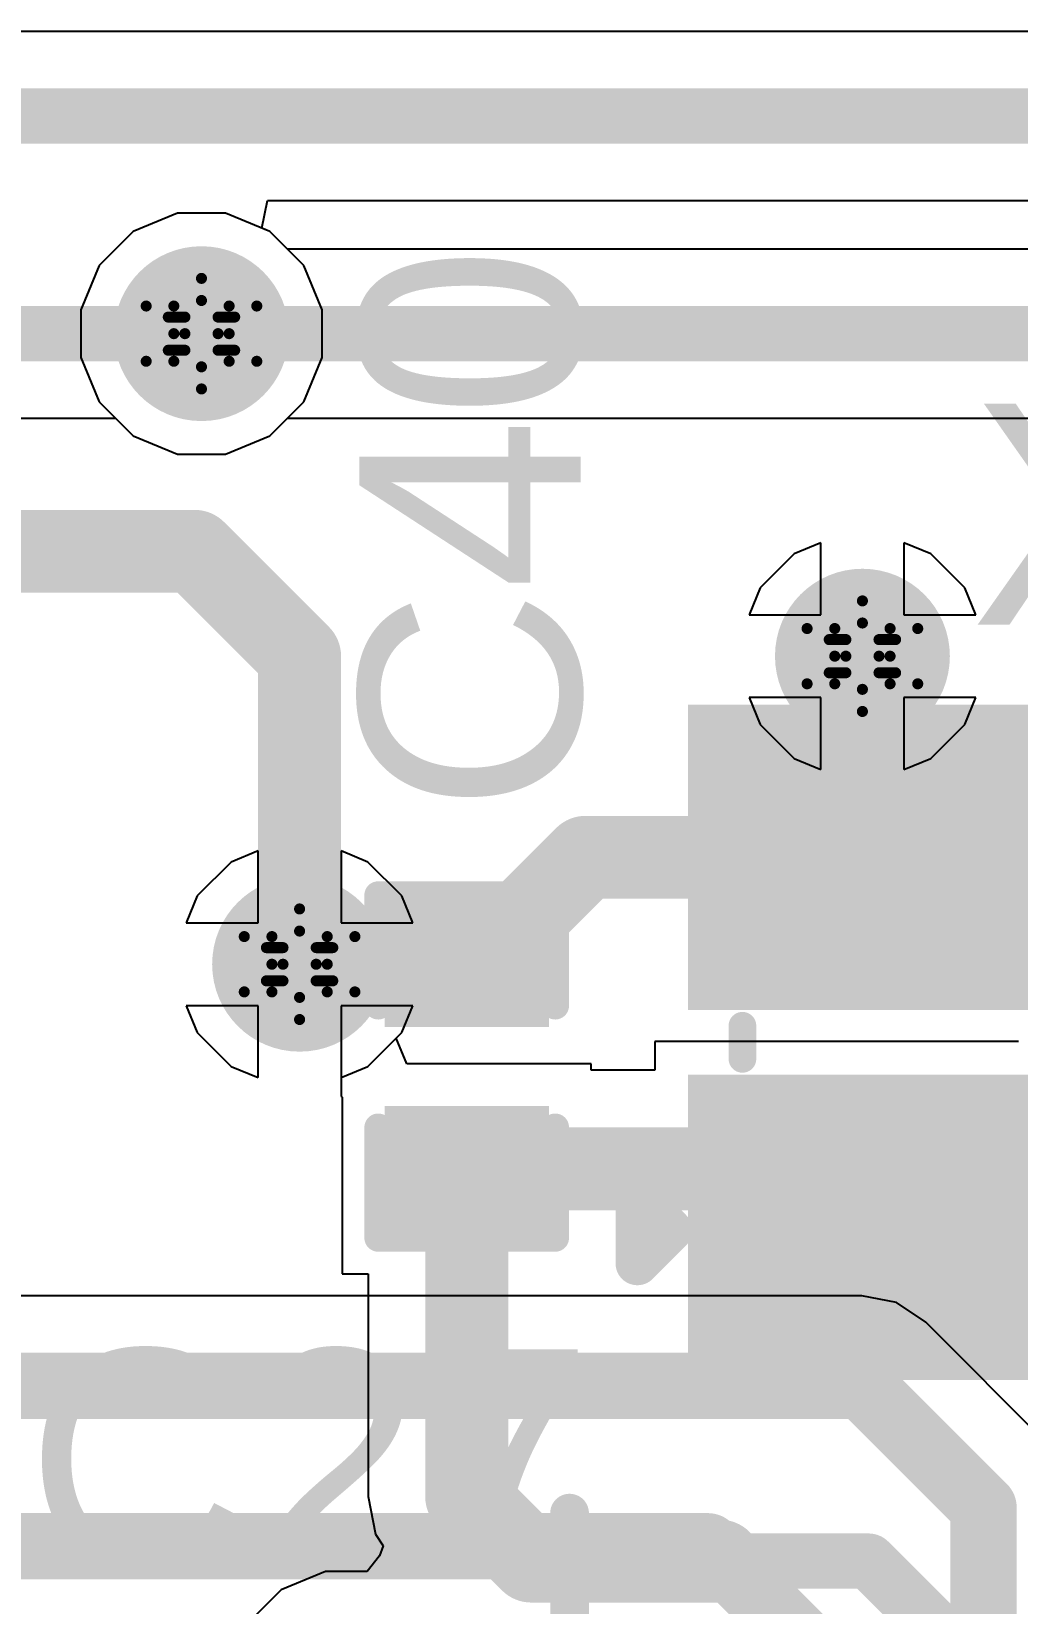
# Model space of a CAD drawing. Header units: inches. Extents: x -18 to 237, y -41 to 211.
# Drawn here: x 14.06 to 18.59, y 60.8 to 68.02 of the extents above; entities that cross this region are included whole.
import ezdxf

# ---------------------------------------------------------------- set-up
doc = ezdxf.new("R2010")
doc.units = ezdxf.units.IN
for name, color, linetype in [('Bottom Layer', 5, 'Continuous'), ('Bottom Solder', 6, 'Continuous'), ('Drill Drawing', 1, 'Continuous'), ('Top Layer', 1, 'Continuous'), ('Top Overlay', 2, 'Continuous'), ('Top Paste', 8, 'Continuous'), ('Top Solder', 216, 'Continuous'), ('Via Holes', 16, 'Continuous')]:
    doc.layers.add(name, color=color, linetype=linetype)
doc.styles.add('Arial', font='', dxfattribs={"height": 0.2})
doc.styles.get('Arial').set_extended_font_data('Arial')

# ---------------------------------------------------------------- blocks, each defined once
blk = doc.blocks.new('X322540MPB4SI__24')
at = {"layer": 'Top Layer'}
for points in [[(-1.8, 1.45), (-0.4, 1.45), (-0.4, 0.25), (-1.8, 0.25)], [(0.4, 1.45), (1.8, 1.45), (1.8, 0.25), (0.4, 0.25)], [(-1.8, -0.25), (-0.4, -0.25), (-0.4, -1.45), (-1.8, -1.45)], [(0.4, -0.25), (1.8, -0.25), (1.8, -1.45), (0.4, -1.45)]]:
    blk.add_hatch(color=1, dxfattribs=at).paths.add_polyline_path(points)
at = {"layer": 'Top Paste'}
for points in [[(-1.8, 1.45), (-0.4, 1.45), (-0.4, 0.25), (-1.8, 0.25)], [(0.4, 1.45), (1.8, 1.45), (1.8, 0.25), (0.4, 0.25)], [(-1.8, -0.25), (-0.4, -0.25), (-0.4, -1.45), (-1.8, -1.45)], [(0.4, -0.25), (1.8, -0.25), (1.8, -1.45), (0.4, -1.45)]]:
    blk.add_hatch(color=8, dxfattribs=at).paths.add_polyline_path(points)
at = {"layer": 'Top Solder'}
for points in [[(-1.9016, 1.5516), (-0.2984, 1.5516), (-0.2984, 0.1484), (-1.9016, 0.1484)], [(0.2984, 1.5516), (1.9016, 1.5516), (1.9016, 0.1484), (0.2984, 0.1484)], [(-1.9016, -0.1484), (-0.2984, -0.1484), (-0.2984, -1.5516), (-1.9016, -1.5516)], [(0.2984, -0.1484), (1.9016, -0.1484), (1.9016, -1.5516), (0.2984, -1.5516)]]:
    blk.add_hatch(color=216, dxfattribs=at).paths.add_polyline_path(points)
at = {"layer": 'Top Overlay'}
for points in [[(-0.1778, 1.2954, 0.127, 0.127, 0), (0.1778, 1.2954, 0.127, 0.127, 0)], [(-1.651, -0.0762, 0.127, 0.127, 0), (-1.651, 0.0762, 0.127, 0.127, 0)], [(1.651, -0.0762, 0.127, 0.127, 0), (1.651, 0.0762, 0.127, 0.127, 0)], [(-2.1336, -1.016, 0.2, 0.2, 0), (-2.1336, -0.7112, 0.2, 0.2, 0)], [(-2.1336, -0.7112, 0.2, 0.2, 0), (-1.9812, -0.8636, 0.2, 0.2, 0)], [(-2.1336, -1.016, 0.2, 0.2, 0), (-1.9812, -0.8636, 0.2, 0.2, 0)], [(-0.1778, -1.2954, 0.127, 0.127, 0), (0.1778, -1.2954, 0.127, 0.127, 0)]]:
    blk.add_lwpolyline(points, format="xyseb", dxfattribs=at)
for points in [[(-0.2095, 1.2954, 0.0635, 0.0635, 1), (-0.1461, 1.2954, 0.0635, 0.0635, 1)], [(0.1461, 1.2954, 0.0635, 0.0635, 1), (0.2095, 1.2954, 0.0635, 0.0635, 1)], [(-1.6827, 0.0762, 0.0635, 0.0635, 1), (-1.6193, 0.0762, 0.0635, 0.0635, 1)], [(1.6193, 0.0762, 0.0635, 0.0635, 1), (1.6827, 0.0762, 0.0635, 0.0635, 1)], [(-1.6827, -0.0762, 0.0635, 0.0635, 1), (-1.6193, -0.0762, 0.0635, 0.0635, 1)], [(1.6193, -0.0762, 0.0635, 0.0635, 1), (1.6827, -0.0762, 0.0635, 0.0635, 1)], [(-2.1836, -0.7112, 0.1, 0.1, 1), (-2.0836, -0.7112, 0.1, 0.1, 1)], [(-2.1836, -0.7112, 0.1, 0.1, 1), (-2.0836, -0.7112, 0.1, 0.1, 1)], [(-2.0312, -0.8636, 0.1, 0.1, 1), (-1.9312, -0.8636, 0.1, 0.1, 1)], [(-2.0312, -0.8636, 0.1, 0.1, 1), (-1.9312, -0.8636, 0.1, 0.1, 1)], [(-2.1836, -1.016, 0.1, 0.1, 1), (-2.0836, -1.016, 0.1, 0.1, 1)], [(-2.1836, -1.016, 0.1, 0.1, 1), (-2.0836, -1.016, 0.1, 0.1, 1)], [(-0.2095, -1.2954, 0.0635, 0.0635, 1), (-0.1461, -1.2954, 0.0635, 0.0635, 1)], [(0.1461, -1.2954, 0.0635, 0.0635, 1), (0.2095, -1.2954, 0.0635, 0.0635, 1)]]:
    blk.add_lwpolyline(points, format="xyseb", close=True, dxfattribs=at)
blk = doc.blocks.new('C___0402_124')
at = {"layer": 'Top Layer'}
for points in [[(-0.6985, -0.3175), (-0.6985, 0.3175), (-0.2413, 0.3175), (-0.2413, -0.3175)], [(0.2413, -0.3175), (0.2413, 0.3175), (0.6985, 0.3175), (0.6985, -0.3175)]]:
    blk.add_hatch(color=1, dxfattribs=at).paths.add_polyline_path(points)
at = {"layer": 'Top Paste'}
for points in [[(-0.6985, -0.3175), (-0.6985, 0.3175), (-0.2413, 0.3175), (-0.2413, -0.3175)], [(0.2413, -0.3175), (0.2413, 0.3175), (0.6985, 0.3175), (0.6985, -0.3175)]]:
    blk.add_hatch(color=8, dxfattribs=at).paths.add_polyline_path(points)
at = {"layer": 'Top Solder'}
for points in [[(-0.7585, -0.3775), (-0.7585, 0.3775), (-0.1813, 0.3775), (-0.1813, -0.3775)], [(0.1813, -0.3775), (0.1813, 0.3775), (0.7585, 0.3775), (0.7585, -0.3775)]]:
    blk.add_hatch(color=216, dxfattribs=at).paths.add_polyline_path(points)
at = {"layer": 'Top Overlay'}
for points in [[(-0.2794, 0.4064, 0.127, 0.127, 0), (-0.7874, 0.4064, 0.127, 0.127, 0)], [(-0.7874, -0.4064, 0.127, 0.127, 0), (-0.7874, 0.4064, 0.127, 0.127, 0)], [(0.7874, 0.4064, 0.127, 0.127, 0), (0.2794, 0.4064, 0.127, 0.127, 0)], [(0.7874, -0.4064, 0.127, 0.127, 0), (0.7874, 0.4064, 0.127, 0.127, 0)], [(-0.2794, -0.4064, 0.127, 0.127, 0), (-0.7874, -0.4064, 0.127, 0.127, 0)], [(0.7874, -0.4064, 0.127, 0.127, 0), (0.2794, -0.4064, 0.127, 0.127, 0)]]:
    blk.add_lwpolyline(points, format="xyseb", dxfattribs=at)
for points in [[(-0.8191, 0.4064, 0.0635, 0.0635, 1), (-0.7556, 0.4064, 0.0635, 0.0635, 1)], [(-0.8191, 0.4064, 0.0635, 0.0635, 1), (-0.7556, 0.4064, 0.0635, 0.0635, 1)], [(-0.3111, 0.4064, 0.0635, 0.0635, 1), (-0.2477, 0.4064, 0.0635, 0.0635, 1)], [(0.2477, 0.4064, 0.0635, 0.0635, 1), (0.3111, 0.4064, 0.0635, 0.0635, 1)], [(0.7556, 0.4064, 0.0635, 0.0635, 1), (0.8191, 0.4064, 0.0635, 0.0635, 1)], [(0.7556, 0.4064, 0.0635, 0.0635, 1), (0.8191, 0.4064, 0.0635, 0.0635, 1)], [(-0.8191, -0.4064, 0.0635, 0.0635, 1), (-0.7556, -0.4064, 0.0635, 0.0635, 1)], [(-0.8191, -0.4064, 0.0635, 0.0635, 1), (-0.7556, -0.4064, 0.0635, 0.0635, 1)], [(-0.3111, -0.4064, 0.0635, 0.0635, 1), (-0.2477, -0.4064, 0.0635, 0.0635, 1)], [(0.2477, -0.4064, 0.0635, 0.0635, 1), (0.3111, -0.4064, 0.0635, 0.0635, 1)], [(0.7556, -0.4064, 0.0635, 0.0635, 1), (0.8191, -0.4064, 0.0635, 0.0635, 1)], [(0.7556, -0.4064, 0.0635, 0.0635, 1), (0.8191, -0.4064, 0.0635, 0.0635, 1)]]:
    blk.add_lwpolyline(points, format="xyseb", close=True, dxfattribs=at)

msp = doc.modelspace()

# ---------------------------------------------------------------- hatches: boundary and pattern name
at = {"layer": 'Bottom Layer'}
h = msp.add_hatch(color=5, dxfattribs=at)
edge = h.paths.add_edge_path()
edge.add_arc((14.8451, 66.6357), 0.3, 0, 360)
h = msp.add_hatch(color=5, dxfattribs=at)
edge = h.paths.add_edge_path()
edge.add_arc((17.8804, 65.154), 0.3, 0, 360)
h = msp.add_hatch(color=5, dxfattribs=at)
edge = h.paths.add_edge_path()
edge.add_arc((15.2956, 63.7387), 0.3, 0, 360)
at = {"layer": 'Bottom Solder'}
h = msp.add_hatch(color=6, dxfattribs=at)
edge = h.paths.add_edge_path()
edge.add_arc((14.8451, 66.6357), 0.4016, 0, 360)
h = msp.add_hatch(color=6, dxfattribs=at)
edge = h.paths.add_edge_path()
edge.add_arc((17.8804, 65.154), 0.4016, 0, 360)
h = msp.add_hatch(color=6, dxfattribs=at)
edge = h.paths.add_edge_path()
edge.add_arc((15.2956, 63.7387), 0.4016, 0, 360)
at = {"layer": 'Top Layer'}
h = msp.add_hatch(color=1, dxfattribs=at)
edge = h.paths.add_edge_path()
edge.add_arc((14.8451, 66.6357), 0.3, 0, 360)
h = msp.add_hatch(color=1, dxfattribs=at)
edge = h.paths.add_edge_path()
edge.add_arc((17.8804, 65.154), 0.3, 0, 360)
h = msp.add_hatch(color=1, dxfattribs=at)
edge = h.paths.add_edge_path()
edge.add_arc((15.2956, 63.7387), 0.3, 0, 360)
at = {"layer": 'Top Solder'}
h = msp.add_hatch(color=216, dxfattribs=at)
edge = h.paths.add_edge_path()
edge.add_arc((14.8451, 66.6357), 0.4016, 0, 360)
h = msp.add_hatch(color=216, dxfattribs=at)
edge = h.paths.add_edge_path()
edge.add_arc((17.8804, 65.154), 0.4016, 0, 360)
h = msp.add_hatch(color=216, dxfattribs=at)
edge = h.paths.add_edge_path()
edge.add_arc((15.2956, 63.7387), 0.4016, 0, 360)
at = {"layer": 'Via Holes'}
h = msp.add_hatch(color=7, dxfattribs=at)
edge = h.paths.add_edge_path()
edge.add_arc((14.8451, 66.6357), 0.15, 0, 360)
h = msp.add_hatch(color=7, dxfattribs=at)
edge = h.paths.add_edge_path()
edge.add_arc((17.8804, 65.154), 0.15, 0, 360)
h = msp.add_hatch(color=7, dxfattribs=at)
edge = h.paths.add_edge_path()
edge.add_arc((15.2956, 63.7387), 0.15, 0, 360)

# ---------------------------------------------------------------- linework, layer by layer
at = {"layer": 'Bottom Layer'}
for p, q in [((14.7349, 67.1897), (14.5313, 67.1053)), ((14.9553, 67.1897), (14.7349, 67.1897)), ((15.1589, 67.1053), (14.9553, 67.1897)), ((14.5313, 67.1053), (14.3754, 66.9495)), ((15.2401, 67.0242), (15.1589, 67.1053)), ((20.9181, 67.0242), (15.2401, 67.0242)), ((14.3754, 66.9495), (14.2911, 66.7459)), ((14.2911, 66.7459), (14.2911, 66.5255)), ((14.2911, 66.5255), (14.3754, 66.3219)), ((14.3754, 66.3219), (14.5313, 66.166)), ((15.1589, 66.166), (15.2401, 66.2472)), ((15.2401, 66.2472), (20.7572, 66.2472)), ((14.5313, 66.166), (14.7349, 66.0817)), ((14.9553, 66.0817), (15.1589, 66.166)), ((14.7349, 66.0817), (14.9553, 66.0817)), ((17.6899, 65.6747), (17.5666, 65.6237)), ((17.6899, 65.3445), (17.6899, 65.6747)), ((18.1942, 65.6237), (18.0709, 65.6747)), ((18.0709, 65.6747), (18.0709, 65.3445)), ((17.5666, 65.6237), (17.4107, 65.4678)), ((18.3501, 65.4678), (18.1942, 65.6237)), ((17.4107, 65.4678), (17.3597, 65.3445)), ((18.4011, 65.3445), (18.3501, 65.4678)), ((17.3597, 65.3445), (17.6899, 65.3445)), ((18.0709, 65.3445), (18.4011, 65.3445)), ((17.6899, 64.9635), (17.3597, 64.9635)), ((17.3597, 64.9635), (17.4107, 64.8402)), ((17.6899, 64.6333), (17.6899, 64.9635)), ((18.4011, 64.9635), (18.0709, 64.9635)), ((18.0709, 64.9635), (18.0709, 64.6333)), ((18.3501, 64.8402), (18.4011, 64.9635)), ((17.4107, 64.8402), (17.5666, 64.6843)), ((18.1942, 64.6843), (18.3501, 64.8402)), ((17.5666, 64.6843), (17.6899, 64.6333)), ((18.0709, 64.6333), (18.1942, 64.6843)), ((15.1051, 64.2594), (14.9818, 64.2084)), ((15.1051, 63.9292), (15.1051, 64.2594)), ((15.6094, 64.2084), (15.4861, 64.2594)), ((15.4861, 64.2594), (15.4861, 63.9292)), ((14.9818, 64.2084), (14.826, 64.0525)), ((15.7653, 64.0525), (15.6094, 64.2084)), ((14.826, 64.0525), (14.7749, 63.9292)), ((15.8164, 63.9292), (15.7653, 64.0525)), ((14.7749, 63.9292), (15.1051, 63.9292)), ((15.4861, 63.9292), (15.8164, 63.9292)), ((15.1051, 63.5482), (14.7749, 63.5482)), ((14.7749, 63.5482), (14.826, 63.4249)), ((15.1051, 63.218), (15.1051, 63.5482)), ((15.8164, 63.5482), (15.4861, 63.5482)), ((15.4861, 63.5482), (15.4861, 63.218)), ((15.7653, 63.4249), (15.8164, 63.5482)), ((14.826, 63.4249), (14.9818, 63.269)), ((15.6094, 63.269), (15.7653, 63.4249)), ((14.9818, 63.269), (15.1051, 63.218)), ((15.4861, 63.218), (15.6094, 63.269)), ((17.878, 62.2156), (13.8311, 62.2156)), ((18.0366, 62.184), (17.878, 62.2156)), ((18.171, 62.0942), (18.0366, 62.184)), ((18.7295, 61.5357), (18.171, 62.0942))]:
    msp.add_line(p, q, dxfattribs=at)
for points in [[(14.8451, 66.6357, 0.254, 0.254, 0), (20.9181, 66.6357, 0.254, 0.254, 0)], [(13.462, 61.8012, 0.3048, 0.3048, 0), (17.878, 61.8012, 0.3048, 0.3048, 0)], [(17.878, 61.8012, 0.3048, 0.3048, 0), (18.4365, 61.2427, 0.3048, 0.3048, 0)], [(18.4365, 58.296, 0.3048, 0.3048, 0), (18.4365, 61.2427, 0.3048, 0.3048, 0)], [(13.1854, 61.0646, 0.3048, 0.3048, 0), (17.1716, 61.0646, 0.3048, 0.3048, 0)], [(17.1716, 61.0646, 0.3048, 0.3048, 0), (17.7803, 60.4559, 0.3048, 0.3048, 0)]]:
    msp.add_lwpolyline(points, format="xyseb", dxfattribs=at)
for points in [[(14.7816, 66.6357, 0.127, 0.127, 1), (14.9086, 66.6357, 0.127, 0.127, 1)], [(17.8018, 61.8012, 0.1524, 0.1524, 1), (17.9542, 61.8012, 0.1524, 0.1524, 1)], [(17.8018, 61.8012, 0.1524, 0.1524, 1), (17.9542, 61.8012, 0.1524, 0.1524, 1)], [(18.3603, 61.2427, 0.1524, 0.1524, 1), (18.5127, 61.2427, 0.1524, 0.1524, 1)], [(18.3603, 61.2427, 0.1524, 0.1524, 1), (18.5127, 61.2427, 0.1524, 0.1524, 1)], [(17.0954, 61.0646, 0.1524, 0.1524, 1), (17.2478, 61.0646, 0.1524, 0.1524, 1)], [(17.0954, 61.0646, 0.1524, 0.1524, 1), (17.2478, 61.0646, 0.1524, 0.1524, 1)]]:
    msp.add_lwpolyline(points, format="xyseb", close=True, dxfattribs=at)
at = {"layer": 'Drill Drawing'}
for points in [[(14.7181, 66.7627, 0.0508, 0.0508, 0), (14.8451, 66.8897, 0.0508, 0.0508, 0)], [(14.8451, 66.8897, 0.0508, 0.0508, 0), (14.9721, 66.7627, 0.0508, 0.0508, 0)], [(14.7689, 66.7119, 0.0508, 0.0508, 0), (14.8451, 66.7881, 0.0508, 0.0508, 0)], [(14.8451, 66.7881, 0.0508, 0.0508, 0), (14.9213, 66.7119, 0.0508, 0.0508, 0)], [(14.5911, 66.7627, 0.0508, 0.0508, 0), (14.7181, 66.6357, 0.0508, 0.0508, 0)], [(14.5911, 66.7627, 0.0508, 0.0508, 0), (14.7181, 66.7627, 0.0508, 0.0508, 0)], [(14.6927, 66.7119, 0.0508, 0.0508, 0), (14.7689, 66.6357, 0.0508, 0.0508, 0)], [(14.6927, 66.7119, 0.0508, 0.0508, 0), (14.7689, 66.7119, 0.0508, 0.0508, 0)], [(14.9213, 66.7119, 0.0508, 0.0508, 0), (14.9975, 66.7119, 0.0508, 0.0508, 0)], [(14.9213, 66.6357, 0.0508, 0.0508, 0), (14.9975, 66.7119, 0.0508, 0.0508, 0)], [(14.9721, 66.7627, 0.0508, 0.0508, 0), (15.0991, 66.7627, 0.0508, 0.0508, 0)], [(14.9721, 66.6357, 0.0508, 0.0508, 0), (15.0991, 66.7627, 0.0508, 0.0508, 0)], [(14.5911, 66.5087, 0.0508, 0.0508, 0), (14.7181, 66.6357, 0.0508, 0.0508, 0)], [(14.6927, 66.5595, 0.0508, 0.0508, 0), (14.7689, 66.6357, 0.0508, 0.0508, 0)], [(14.9213, 66.6357, 0.0508, 0.0508, 0), (14.9975, 66.5595, 0.0508, 0.0508, 0)], [(14.9721, 66.6357, 0.0508, 0.0508, 0), (15.0991, 66.5087, 0.0508, 0.0508, 0)], [(14.5911, 66.5087, 0.0508, 0.0508, 0), (14.7181, 66.5087, 0.0508, 0.0508, 0)], [(14.6927, 66.5595, 0.0508, 0.0508, 0), (14.7689, 66.5595, 0.0508, 0.0508, 0)], [(14.7181, 66.5087, 0.0508, 0.0508, 0), (14.8451, 66.3817, 0.0508, 0.0508, 0)], [(14.7689, 66.5595, 0.0508, 0.0508, 0), (14.8451, 66.4833, 0.0508, 0.0508, 0)], [(14.8451, 66.4833, 0.0508, 0.0508, 0), (14.9213, 66.5595, 0.0508, 0.0508, 0)], [(14.8451, 66.3817, 0.0508, 0.0508, 0), (14.9721, 66.5087, 0.0508, 0.0508, 0)], [(14.9213, 66.5595, 0.0508, 0.0508, 0), (14.9975, 66.5595, 0.0508, 0.0508, 0)], [(14.9721, 66.5087, 0.0508, 0.0508, 0), (15.0991, 66.5087, 0.0508, 0.0508, 0)], [(17.7534, 65.281, 0.0508, 0.0508, 0), (17.8804, 65.408, 0.0508, 0.0508, 0)], [(17.8804, 65.408, 0.0508, 0.0508, 0), (18.0074, 65.281, 0.0508, 0.0508, 0)], [(17.6264, 65.281, 0.0508, 0.0508, 0), (17.7534, 65.154, 0.0508, 0.0508, 0)], [(17.6264, 65.281, 0.0508, 0.0508, 0), (17.7534, 65.281, 0.0508, 0.0508, 0)], [(17.8042, 65.2302, 0.0508, 0.0508, 0), (17.8804, 65.3064, 0.0508, 0.0508, 0)], [(17.8804, 65.3064, 0.0508, 0.0508, 0), (17.9566, 65.2302, 0.0508, 0.0508, 0)], [(18.0074, 65.281, 0.0508, 0.0508, 0), (18.1344, 65.281, 0.0508, 0.0508, 0)], [(18.0074, 65.154, 0.0508, 0.0508, 0), (18.1344, 65.281, 0.0508, 0.0508, 0)], [(17.728, 65.2302, 0.0508, 0.0508, 0), (17.8042, 65.154, 0.0508, 0.0508, 0)], [(17.728, 65.2302, 0.0508, 0.0508, 0), (17.8042, 65.2302, 0.0508, 0.0508, 0)], [(17.9566, 65.2302, 0.0508, 0.0508, 0), (18.0328, 65.2302, 0.0508, 0.0508, 0)], [(17.9566, 65.154, 0.0508, 0.0508, 0), (18.0328, 65.2302, 0.0508, 0.0508, 0)], [(17.6264, 65.027, 0.0508, 0.0508, 0), (17.7534, 65.154, 0.0508, 0.0508, 0)], [(17.728, 65.0778, 0.0508, 0.0508, 0), (17.8042, 65.154, 0.0508, 0.0508, 0)], [(17.9566, 65.154, 0.0508, 0.0508, 0), (18.0328, 65.0778, 0.0508, 0.0508, 0)], [(18.0074, 65.154, 0.0508, 0.0508, 0), (18.1344, 65.027, 0.0508, 0.0508, 0)], [(17.728, 65.0778, 0.0508, 0.0508, 0), (17.8042, 65.0778, 0.0508, 0.0508, 0)], [(17.8042, 65.0778, 0.0508, 0.0508, 0), (17.8804, 65.0016, 0.0508, 0.0508, 0)], [(17.8804, 65.0016, 0.0508, 0.0508, 0), (17.9566, 65.0778, 0.0508, 0.0508, 0)], [(17.9566, 65.0778, 0.0508, 0.0508, 0), (18.0328, 65.0778, 0.0508, 0.0508, 0)], [(17.6264, 65.027, 0.0508, 0.0508, 0), (17.7534, 65.027, 0.0508, 0.0508, 0)], [(17.7534, 65.027, 0.0508, 0.0508, 0), (17.8804, 64.9, 0.0508, 0.0508, 0)], [(17.8804, 64.9, 0.0508, 0.0508, 0), (18.0074, 65.027, 0.0508, 0.0508, 0)], [(18.0074, 65.027, 0.0508, 0.0508, 0), (18.1344, 65.027, 0.0508, 0.0508, 0)], [(15.1686, 63.8657, 0.0508, 0.0508, 0), (15.2956, 63.9927, 0.0508, 0.0508, 0)], [(15.2956, 63.9927, 0.0508, 0.0508, 0), (15.4226, 63.8657, 0.0508, 0.0508, 0)], [(15.0416, 63.8657, 0.0508, 0.0508, 0), (15.1686, 63.7387, 0.0508, 0.0508, 0)], [(15.0416, 63.8657, 0.0508, 0.0508, 0), (15.1686, 63.8657, 0.0508, 0.0508, 0)], [(15.2194, 63.8149, 0.0508, 0.0508, 0), (15.2956, 63.8911, 0.0508, 0.0508, 0)], [(15.2956, 63.8911, 0.0508, 0.0508, 0), (15.3718, 63.8149, 0.0508, 0.0508, 0)], [(15.4226, 63.8657, 0.0508, 0.0508, 0), (15.5496, 63.8657, 0.0508, 0.0508, 0)], [(15.4226, 63.7387, 0.0508, 0.0508, 0), (15.5496, 63.8657, 0.0508, 0.0508, 0)], [(15.1432, 63.8149, 0.0508, 0.0508, 0), (15.2194, 63.7387, 0.0508, 0.0508, 0)], [(15.1432, 63.8149, 0.0508, 0.0508, 0), (15.2194, 63.8149, 0.0508, 0.0508, 0)], [(15.3718, 63.8149, 0.0508, 0.0508, 0), (15.448, 63.8149, 0.0508, 0.0508, 0)], [(15.3718, 63.7387, 0.0508, 0.0508, 0), (15.448, 63.8149, 0.0508, 0.0508, 0)], [(15.0416, 63.6117, 0.0508, 0.0508, 0), (15.1686, 63.7387, 0.0508, 0.0508, 0)], [(15.1432, 63.6625, 0.0508, 0.0508, 0), (15.2194, 63.7387, 0.0508, 0.0508, 0)], [(15.3718, 63.7387, 0.0508, 0.0508, 0), (15.448, 63.6625, 0.0508, 0.0508, 0)], [(15.4226, 63.7387, 0.0508, 0.0508, 0), (15.5496, 63.6117, 0.0508, 0.0508, 0)], [(15.0416, 63.6117, 0.0508, 0.0508, 0), (15.1686, 63.6117, 0.0508, 0.0508, 0)], [(15.1432, 63.6625, 0.0508, 0.0508, 0), (15.2194, 63.6625, 0.0508, 0.0508, 0)], [(15.1686, 63.6117, 0.0508, 0.0508, 0), (15.2956, 63.4847, 0.0508, 0.0508, 0)], [(15.2194, 63.6625, 0.0508, 0.0508, 0), (15.2956, 63.5863, 0.0508, 0.0508, 0)], [(15.2956, 63.5863, 0.0508, 0.0508, 0), (15.3718, 63.6625, 0.0508, 0.0508, 0)], [(15.2956, 63.4847, 0.0508, 0.0508, 0), (15.4226, 63.6117, 0.0508, 0.0508, 0)], [(15.3718, 63.6625, 0.0508, 0.0508, 0), (15.448, 63.6625, 0.0508, 0.0508, 0)], [(15.4226, 63.6117, 0.0508, 0.0508, 0), (15.5496, 63.6117, 0.0508, 0.0508, 0)]]:
    msp.add_lwpolyline(points, format="xyseb", dxfattribs=at)
for points in [[(14.8324, 66.8897, 0.0254, 0.0254, 1), (14.8578, 66.8897, 0.0254, 0.0254, 1)], [(14.8324, 66.8897, 0.0254, 0.0254, 1), (14.8578, 66.8897, 0.0254, 0.0254, 1)], [(14.8324, 66.7881, 0.0254, 0.0254, 1), (14.8578, 66.7881, 0.0254, 0.0254, 1)], [(14.8324, 66.7881, 0.0254, 0.0254, 1), (14.8578, 66.7881, 0.0254, 0.0254, 1)], [(14.5784, 66.7627, 0.0254, 0.0254, 1), (14.6038, 66.7627, 0.0254, 0.0254, 1)], [(14.5784, 66.7627, 0.0254, 0.0254, 1), (14.6038, 66.7627, 0.0254, 0.0254, 1)], [(14.68, 66.7119, 0.0254, 0.0254, 1), (14.7054, 66.7119, 0.0254, 0.0254, 1)], [(14.68, 66.7119, 0.0254, 0.0254, 1), (14.7054, 66.7119, 0.0254, 0.0254, 1)], [(14.7054, 66.7627, 0.0254, 0.0254, 1), (14.7308, 66.7627, 0.0254, 0.0254, 1)], [(14.7054, 66.7627, 0.0254, 0.0254, 1), (14.7308, 66.7627, 0.0254, 0.0254, 1)], [(14.7562, 66.7119, 0.0254, 0.0254, 1), (14.7816, 66.7119, 0.0254, 0.0254, 1)], [(14.7562, 66.7119, 0.0254, 0.0254, 1), (14.7816, 66.7119, 0.0254, 0.0254, 1)], [(14.9086, 66.7119, 0.0254, 0.0254, 1), (14.934, 66.7119, 0.0254, 0.0254, 1)], [(14.9086, 66.7119, 0.0254, 0.0254, 1), (14.934, 66.7119, 0.0254, 0.0254, 1)], [(14.9594, 66.7627, 0.0254, 0.0254, 1), (14.9848, 66.7627, 0.0254, 0.0254, 1)], [(14.9594, 66.7627, 0.0254, 0.0254, 1), (14.9848, 66.7627, 0.0254, 0.0254, 1)], [(14.9848, 66.7119, 0.0254, 0.0254, 1), (15.0102, 66.7119, 0.0254, 0.0254, 1)], [(14.9848, 66.7119, 0.0254, 0.0254, 1), (15.0102, 66.7119, 0.0254, 0.0254, 1)], [(15.0864, 66.7627, 0.0254, 0.0254, 1), (15.1118, 66.7627, 0.0254, 0.0254, 1)], [(15.0864, 66.7627, 0.0254, 0.0254, 1), (15.1118, 66.7627, 0.0254, 0.0254, 1)], [(14.7054, 66.6357, 0.0254, 0.0254, 1), (14.7308, 66.6357, 0.0254, 0.0254, 1)], [(14.7054, 66.6357, 0.0254, 0.0254, 1), (14.7308, 66.6357, 0.0254, 0.0254, 1)], [(14.7562, 66.6357, 0.0254, 0.0254, 1), (14.7816, 66.6357, 0.0254, 0.0254, 1)], [(14.7562, 66.6357, 0.0254, 0.0254, 1), (14.7816, 66.6357, 0.0254, 0.0254, 1)], [(14.9086, 66.6357, 0.0254, 0.0254, 1), (14.934, 66.6357, 0.0254, 0.0254, 1)], [(14.9086, 66.6357, 0.0254, 0.0254, 1), (14.934, 66.6357, 0.0254, 0.0254, 1)], [(14.9594, 66.6357, 0.0254, 0.0254, 1), (14.9848, 66.6357, 0.0254, 0.0254, 1)], [(14.9594, 66.6357, 0.0254, 0.0254, 1), (14.9848, 66.6357, 0.0254, 0.0254, 1)], [(14.5784, 66.5087, 0.0254, 0.0254, 1), (14.6038, 66.5087, 0.0254, 0.0254, 1)], [(14.5784, 66.5087, 0.0254, 0.0254, 1), (14.6038, 66.5087, 0.0254, 0.0254, 1)], [(14.68, 66.5595, 0.0254, 0.0254, 1), (14.7054, 66.5595, 0.0254, 0.0254, 1)], [(14.68, 66.5595, 0.0254, 0.0254, 1), (14.7054, 66.5595, 0.0254, 0.0254, 1)], [(14.7054, 66.5087, 0.0254, 0.0254, 1), (14.7308, 66.5087, 0.0254, 0.0254, 1)], [(14.7054, 66.5087, 0.0254, 0.0254, 1), (14.7308, 66.5087, 0.0254, 0.0254, 1)], [(14.7562, 66.5595, 0.0254, 0.0254, 1), (14.7816, 66.5595, 0.0254, 0.0254, 1)], [(14.7562, 66.5595, 0.0254, 0.0254, 1), (14.7816, 66.5595, 0.0254, 0.0254, 1)], [(14.9086, 66.5595, 0.0254, 0.0254, 1), (14.934, 66.5595, 0.0254, 0.0254, 1)], [(14.9086, 66.5595, 0.0254, 0.0254, 1), (14.934, 66.5595, 0.0254, 0.0254, 1)], [(14.9594, 66.5087, 0.0254, 0.0254, 1), (14.9848, 66.5087, 0.0254, 0.0254, 1)], [(14.9594, 66.5087, 0.0254, 0.0254, 1), (14.9848, 66.5087, 0.0254, 0.0254, 1)], [(14.9848, 66.5595, 0.0254, 0.0254, 1), (15.0102, 66.5595, 0.0254, 0.0254, 1)], [(14.9848, 66.5595, 0.0254, 0.0254, 1), (15.0102, 66.5595, 0.0254, 0.0254, 1)], [(15.0864, 66.5087, 0.0254, 0.0254, 1), (15.1118, 66.5087, 0.0254, 0.0254, 1)], [(15.0864, 66.5087, 0.0254, 0.0254, 1), (15.1118, 66.5087, 0.0254, 0.0254, 1)], [(14.8324, 66.4833, 0.0254, 0.0254, 1), (14.8578, 66.4833, 0.0254, 0.0254, 1)], [(14.8324, 66.4833, 0.0254, 0.0254, 1), (14.8578, 66.4833, 0.0254, 0.0254, 1)], [(14.8324, 66.3817, 0.0254, 0.0254, 1), (14.8578, 66.3817, 0.0254, 0.0254, 1)], [(14.8324, 66.3817, 0.0254, 0.0254, 1), (14.8578, 66.3817, 0.0254, 0.0254, 1)], [(17.8677, 65.408, 0.0254, 0.0254, 1), (17.8931, 65.408, 0.0254, 0.0254, 1)], [(17.8677, 65.408, 0.0254, 0.0254, 1), (17.8931, 65.408, 0.0254, 0.0254, 1)], [(17.6137, 65.281, 0.0254, 0.0254, 1), (17.6391, 65.281, 0.0254, 0.0254, 1)], [(17.6137, 65.281, 0.0254, 0.0254, 1), (17.6391, 65.281, 0.0254, 0.0254, 1)], [(17.7407, 65.281, 0.0254, 0.0254, 1), (17.7661, 65.281, 0.0254, 0.0254, 1)], [(17.7407, 65.281, 0.0254, 0.0254, 1), (17.7661, 65.281, 0.0254, 0.0254, 1)], [(17.8677, 65.3064, 0.0254, 0.0254, 1), (17.8931, 65.3064, 0.0254, 0.0254, 1)], [(17.8677, 65.3064, 0.0254, 0.0254, 1), (17.8931, 65.3064, 0.0254, 0.0254, 1)], [(17.9947, 65.281, 0.0254, 0.0254, 1), (18.0201, 65.281, 0.0254, 0.0254, 1)], [(17.9947, 65.281, 0.0254, 0.0254, 1), (18.0201, 65.281, 0.0254, 0.0254, 1)], [(18.1217, 65.281, 0.0254, 0.0254, 1), (18.1471, 65.281, 0.0254, 0.0254, 1)], [(18.1217, 65.281, 0.0254, 0.0254, 1), (18.1471, 65.281, 0.0254, 0.0254, 1)], [(17.7153, 65.2302, 0.0254, 0.0254, 1), (17.7407, 65.2302, 0.0254, 0.0254, 1)], [(17.7153, 65.2302, 0.0254, 0.0254, 1), (17.7407, 65.2302, 0.0254, 0.0254, 1)], [(17.7915, 65.2302, 0.0254, 0.0254, 1), (17.8169, 65.2302, 0.0254, 0.0254, 1)], [(17.7915, 65.2302, 0.0254, 0.0254, 1), (17.8169, 65.2302, 0.0254, 0.0254, 1)], [(17.9439, 65.2302, 0.0254, 0.0254, 1), (17.9693, 65.2302, 0.0254, 0.0254, 1)], [(17.9439, 65.2302, 0.0254, 0.0254, 1), (17.9693, 65.2302, 0.0254, 0.0254, 1)], [(18.0201, 65.2302, 0.0254, 0.0254, 1), (18.0455, 65.2302, 0.0254, 0.0254, 1)], [(18.0201, 65.2302, 0.0254, 0.0254, 1), (18.0455, 65.2302, 0.0254, 0.0254, 1)], [(17.7407, 65.154, 0.0254, 0.0254, 1), (17.7661, 65.154, 0.0254, 0.0254, 1)], [(17.7407, 65.154, 0.0254, 0.0254, 1), (17.7661, 65.154, 0.0254, 0.0254, 1)], [(17.7915, 65.154, 0.0254, 0.0254, 1), (17.8169, 65.154, 0.0254, 0.0254, 1)], [(17.7915, 65.154, 0.0254, 0.0254, 1), (17.8169, 65.154, 0.0254, 0.0254, 1)], [(17.9439, 65.154, 0.0254, 0.0254, 1), (17.9693, 65.154, 0.0254, 0.0254, 1)], [(17.9439, 65.154, 0.0254, 0.0254, 1), (17.9693, 65.154, 0.0254, 0.0254, 1)], [(17.9947, 65.154, 0.0254, 0.0254, 1), (18.0201, 65.154, 0.0254, 0.0254, 1)], [(17.9947, 65.154, 0.0254, 0.0254, 1), (18.0201, 65.154, 0.0254, 0.0254, 1)], [(17.7153, 65.0778, 0.0254, 0.0254, 1), (17.7407, 65.0778, 0.0254, 0.0254, 1)], [(17.7153, 65.0778, 0.0254, 0.0254, 1), (17.7407, 65.0778, 0.0254, 0.0254, 1)], [(17.7915, 65.0778, 0.0254, 0.0254, 1), (17.8169, 65.0778, 0.0254, 0.0254, 1)], [(17.7915, 65.0778, 0.0254, 0.0254, 1), (17.8169, 65.0778, 0.0254, 0.0254, 1)], [(17.9439, 65.0778, 0.0254, 0.0254, 1), (17.9693, 65.0778, 0.0254, 0.0254, 1)], [(17.9439, 65.0778, 0.0254, 0.0254, 1), (17.9693, 65.0778, 0.0254, 0.0254, 1)], [(18.0201, 65.0778, 0.0254, 0.0254, 1), (18.0455, 65.0778, 0.0254, 0.0254, 1)], [(18.0201, 65.0778, 0.0254, 0.0254, 1), (18.0455, 65.0778, 0.0254, 0.0254, 1)], [(17.6137, 65.027, 0.0254, 0.0254, 1), (17.6391, 65.027, 0.0254, 0.0254, 1)], [(17.6137, 65.027, 0.0254, 0.0254, 1), (17.6391, 65.027, 0.0254, 0.0254, 1)], [(17.7407, 65.027, 0.0254, 0.0254, 1), (17.7661, 65.027, 0.0254, 0.0254, 1)], [(17.7407, 65.027, 0.0254, 0.0254, 1), (17.7661, 65.027, 0.0254, 0.0254, 1)], [(17.8677, 65.0016, 0.0254, 0.0254, 1), (17.8931, 65.0016, 0.0254, 0.0254, 1)], [(17.8677, 65.0016, 0.0254, 0.0254, 1), (17.8931, 65.0016, 0.0254, 0.0254, 1)], [(17.9947, 65.027, 0.0254, 0.0254, 1), (18.0201, 65.027, 0.0254, 0.0254, 1)], [(17.9947, 65.027, 0.0254, 0.0254, 1), (18.0201, 65.027, 0.0254, 0.0254, 1)], [(18.1217, 65.027, 0.0254, 0.0254, 1), (18.1471, 65.027, 0.0254, 0.0254, 1)], [(18.1217, 65.027, 0.0254, 0.0254, 1), (18.1471, 65.027, 0.0254, 0.0254, 1)], [(17.8677, 64.9, 0.0254, 0.0254, 1), (17.8931, 64.9, 0.0254, 0.0254, 1)], [(17.8677, 64.9, 0.0254, 0.0254, 1), (17.8931, 64.9, 0.0254, 0.0254, 1)], [(15.2829, 63.9927, 0.0254, 0.0254, 1), (15.3083, 63.9927, 0.0254, 0.0254, 1)], [(15.2829, 63.9927, 0.0254, 0.0254, 1), (15.3083, 63.9927, 0.0254, 0.0254, 1)], [(15.0289, 63.8657, 0.0254, 0.0254, 1), (15.0543, 63.8657, 0.0254, 0.0254, 1)], [(15.0289, 63.8657, 0.0254, 0.0254, 1), (15.0543, 63.8657, 0.0254, 0.0254, 1)], [(15.1559, 63.8657, 0.0254, 0.0254, 1), (15.1813, 63.8657, 0.0254, 0.0254, 1)], [(15.1559, 63.8657, 0.0254, 0.0254, 1), (15.1813, 63.8657, 0.0254, 0.0254, 1)], [(15.2829, 63.8911, 0.0254, 0.0254, 1), (15.3083, 63.8911, 0.0254, 0.0254, 1)], [(15.2829, 63.8911, 0.0254, 0.0254, 1), (15.3083, 63.8911, 0.0254, 0.0254, 1)], [(15.4099, 63.8657, 0.0254, 0.0254, 1), (15.4353, 63.8657, 0.0254, 0.0254, 1)], [(15.4099, 63.8657, 0.0254, 0.0254, 1), (15.4353, 63.8657, 0.0254, 0.0254, 1)], [(15.5369, 63.8657, 0.0254, 0.0254, 1), (15.5623, 63.8657, 0.0254, 0.0254, 1)], [(15.5369, 63.8657, 0.0254, 0.0254, 1), (15.5623, 63.8657, 0.0254, 0.0254, 1)], [(15.1305, 63.8149, 0.0254, 0.0254, 1), (15.1559, 63.8149, 0.0254, 0.0254, 1)], [(15.1305, 63.8149, 0.0254, 0.0254, 1), (15.1559, 63.8149, 0.0254, 0.0254, 1)], [(15.2067, 63.8149, 0.0254, 0.0254, 1), (15.2321, 63.8149, 0.0254, 0.0254, 1)], [(15.2067, 63.8149, 0.0254, 0.0254, 1), (15.2321, 63.8149, 0.0254, 0.0254, 1)], [(15.3591, 63.8149, 0.0254, 0.0254, 1), (15.3845, 63.8149, 0.0254, 0.0254, 1)], [(15.3591, 63.8149, 0.0254, 0.0254, 1), (15.3845, 63.8149, 0.0254, 0.0254, 1)], [(15.4353, 63.8149, 0.0254, 0.0254, 1), (15.4607, 63.8149, 0.0254, 0.0254, 1)], [(15.4353, 63.8149, 0.0254, 0.0254, 1), (15.4607, 63.8149, 0.0254, 0.0254, 1)], [(15.1559, 63.7387, 0.0254, 0.0254, 1), (15.1813, 63.7387, 0.0254, 0.0254, 1)], [(15.1559, 63.7387, 0.0254, 0.0254, 1), (15.1813, 63.7387, 0.0254, 0.0254, 1)], [(15.2067, 63.7387, 0.0254, 0.0254, 1), (15.2321, 63.7387, 0.0254, 0.0254, 1)], [(15.2067, 63.7387, 0.0254, 0.0254, 1), (15.2321, 63.7387, 0.0254, 0.0254, 1)], [(15.3591, 63.7387, 0.0254, 0.0254, 1), (15.3845, 63.7387, 0.0254, 0.0254, 1)], [(15.3591, 63.7387, 0.0254, 0.0254, 1), (15.3845, 63.7387, 0.0254, 0.0254, 1)], [(15.4099, 63.7387, 0.0254, 0.0254, 1), (15.4353, 63.7387, 0.0254, 0.0254, 1)], [(15.4099, 63.7387, 0.0254, 0.0254, 1), (15.4353, 63.7387, 0.0254, 0.0254, 1)], [(15.0289, 63.6117, 0.0254, 0.0254, 1), (15.0543, 63.6117, 0.0254, 0.0254, 1)], [(15.0289, 63.6117, 0.0254, 0.0254, 1), (15.0543, 63.6117, 0.0254, 0.0254, 1)], [(15.1305, 63.6625, 0.0254, 0.0254, 1), (15.1559, 63.6625, 0.0254, 0.0254, 1)], [(15.1305, 63.6625, 0.0254, 0.0254, 1), (15.1559, 63.6625, 0.0254, 0.0254, 1)], [(15.1559, 63.6117, 0.0254, 0.0254, 1), (15.1813, 63.6117, 0.0254, 0.0254, 1)], [(15.1559, 63.6117, 0.0254, 0.0254, 1), (15.1813, 63.6117, 0.0254, 0.0254, 1)], [(15.2067, 63.6625, 0.0254, 0.0254, 1), (15.2321, 63.6625, 0.0254, 0.0254, 1)], [(15.2067, 63.6625, 0.0254, 0.0254, 1), (15.2321, 63.6625, 0.0254, 0.0254, 1)], [(15.3591, 63.6625, 0.0254, 0.0254, 1), (15.3845, 63.6625, 0.0254, 0.0254, 1)], [(15.3591, 63.6625, 0.0254, 0.0254, 1), (15.3845, 63.6625, 0.0254, 0.0254, 1)], [(15.4099, 63.6117, 0.0254, 0.0254, 1), (15.4353, 63.6117, 0.0254, 0.0254, 1)], [(15.4099, 63.6117, 0.0254, 0.0254, 1), (15.4353, 63.6117, 0.0254, 0.0254, 1)], [(15.4353, 63.6625, 0.0254, 0.0254, 1), (15.4607, 63.6625, 0.0254, 0.0254, 1)], [(15.4353, 63.6625, 0.0254, 0.0254, 1), (15.4607, 63.6625, 0.0254, 0.0254, 1)], [(15.5369, 63.6117, 0.0254, 0.0254, 1), (15.5623, 63.6117, 0.0254, 0.0254, 1)], [(15.5369, 63.6117, 0.0254, 0.0254, 1), (15.5623, 63.6117, 0.0254, 0.0254, 1)], [(15.2829, 63.5863, 0.0254, 0.0254, 1), (15.3083, 63.5863, 0.0254, 0.0254, 1)], [(15.2829, 63.5863, 0.0254, 0.0254, 1), (15.3083, 63.5863, 0.0254, 0.0254, 1)], [(15.2829, 63.4847, 0.0254, 0.0254, 1), (15.3083, 63.4847, 0.0254, 0.0254, 1)], [(15.2829, 63.4847, 0.0254, 0.0254, 1), (15.3083, 63.4847, 0.0254, 0.0254, 1)]]:
    msp.add_lwpolyline(points, format="xyseb", close=True, dxfattribs=at)
at = {"layer": 'Top Layer'}
for p, q in [((19.5168, 68.0242), (11.8965, 68.0242)), ((15.123, 67.1202), (15.1483, 67.2472)), ((15.1483, 67.2472), (19.3559, 67.2472)), ((15.1589, 67.1053), (15.123, 67.1202)), ((15.3147, 66.9495), (15.1589, 67.1053)), ((15.3991, 66.7459), (15.3147, 66.9495)), ((15.3991, 66.5255), (15.3991, 66.7459)), ((15.3147, 66.3219), (15.3991, 66.5255)), ((15.1589, 66.166), (15.3147, 66.3219)), ((12.2666, 66.2472), (14.4501, 66.2472)), ((14.4501, 66.2472), (14.5313, 66.166)), ((14.5313, 66.166), (14.7349, 66.0817)), ((14.9553, 66.0817), (15.1589, 66.166)), ((14.7349, 66.0817), (14.9553, 66.0817)), ((17.6899, 65.6747), (17.5666, 65.6237)), ((17.6899, 65.3445), (17.6899, 65.6747)), ((18.1942, 65.6237), (18.0709, 65.6747)), ((18.0709, 65.6747), (18.0709, 65.3445)), ((17.5666, 65.6237), (17.4107, 65.4678)), ((18.3501, 65.4678), (18.1942, 65.6237)), ((17.4107, 65.4678), (17.3597, 65.3445)), ((18.4011, 65.3445), (18.3501, 65.4678)), ((17.3597, 65.3445), (17.6899, 65.3445)), ((18.0709, 65.3445), (18.4011, 65.3445)), ((17.6899, 64.9635), (17.3597, 64.9635)), ((17.3597, 64.9635), (17.4107, 64.8402)), ((17.6899, 64.6333), (17.6899, 64.9635)), ((18.4011, 64.9635), (18.0709, 64.9635)), ((18.0709, 64.9635), (18.0709, 64.6333)), ((18.3501, 64.8402), (18.4011, 64.9635)), ((17.4107, 64.8402), (17.5666, 64.6843)), ((18.1942, 64.6843), (18.3501, 64.8402)), ((17.5666, 64.6843), (17.6899, 64.6333)), ((18.0709, 64.6333), (18.1942, 64.6843)), ((15.1051, 64.2594), (14.9818, 64.2084)), ((15.1051, 63.9292), (15.1051, 64.2594)), ((15.6094, 64.2084), (15.4861, 64.2594)), ((15.4861, 64.2594), (15.4861, 63.9292)), ((14.9818, 64.2084), (14.826, 64.0525)), ((15.7653, 64.0525), (15.6094, 64.2084)), ((14.826, 64.0525), (14.7749, 63.9292)), ((15.8164, 63.9292), (15.7653, 64.0525)), ((14.7749, 63.9292), (15.1051, 63.9292)), ((15.4861, 63.9292), (15.8164, 63.9292)), ((15.1051, 63.5482), (14.7749, 63.5482)), ((14.7749, 63.5482), (14.826, 63.4249)), ((15.1051, 63.218), (15.1051, 63.5482)), ((15.8164, 63.5482), (15.4861, 63.5482)), ((15.4861, 63.5482), (15.4861, 63.131)), ((15.7653, 63.4249), (15.8164, 63.5482)), ((14.826, 63.4249), (14.9818, 63.269)), ((15.7392, 63.3988), (15.7653, 63.4249)), ((15.7878, 63.2815), (15.7392, 63.3988)), ((18.5967, 63.384), (16.9264, 63.384)), ((16.9264, 63.384), (16.9264, 63.2521)), ((16.6346, 63.2815), (15.7878, 63.2815)), ((16.6346, 63.2521), (16.6346, 63.2815)), ((14.9818, 63.269), (15.1051, 63.218)), ((16.9264, 63.2521), (16.6346, 63.2521)), ((15.4861, 63.131), (15.4916, 63.1274)), ((15.4916, 63.1274), (15.4916, 62.3163)), ((15.4916, 62.3163), (15.6099, 62.3163)), ((15.6099, 62.3163), (15.6099, 61.2932)), ((15.6099, 61.2932), (15.6444, 61.1198)), ((15.6444, 61.1198), (15.6799, 61.0666)), ((15.6799, 61.0666), (15.6621, 61.0208)), ((15.6621, 61.0208), (15.6055, 60.9493)), ((15.414, 60.9493), (15.2104, 60.8649)), ((15.6055, 60.9493), (15.414, 60.9493)), ((15.2104, 60.8649), (15.0546, 60.7091))]:
    msp.add_line(p, q, dxfattribs=at)
for points in [[(10.5356, 67.6357, 0.254, 0.254, 0), (19.5168, 67.6357, 0.254, 0.254, 0)], [(10.8425, 66.6357, 0.254, 0.254, 0), (14.8451, 66.6357, 0.254, 0.254, 0)], [(10.8425, 65.6357, 0.381, 0.381, 0), (14.8139, 65.6357, 0.381, 0.381, 0)], [(14.8139, 65.6357, 0.381, 0.381, 0), (15.2956, 65.154, 0.381, 0.381, 0)], [(15.2956, 63.7387, 0.381, 0.381, 0), (15.2956, 65.154, 0.381, 0.381, 0)], [(17.8804, 64.23, 0.381, 0.381, 0), (17.8804, 65.154, 0.381, 0.381, 0)], [(16.1901, 63.8112, 0.381, 0.381, 0), (16.6089, 64.23, 0.381, 0.381, 0)], [(16.6089, 64.23, 0.381, 0.381, 0), (17.8804, 64.23, 0.381, 0.381, 0)], [(16.1901, 63.7768, 0.381, 0.381, 0), (16.1901, 63.8112, 0.381, 0.381, 0)], [(15.2956, 63.7387, 0.381, 0.381, 0), (16.0631, 63.7387, 0.381, 0.381, 0)], [(16.0631, 63.7387, 0.381, 0.381, 0), (16.152, 63.7387, 0.381, 0.381, 0)], [(16.152, 63.7387, 0.381, 0.381, 0), (16.1901, 63.7768, 0.381, 0.381, 0)], [(15.9742, 62.7989, 0.381, 0.381, 0), (17.6115, 62.7989, 0.381, 0.381, 0)], [(16.0631, 61.2932, 0.381, 0.381, 0), (16.0631, 62.7989, 0.381, 0.381, 0)], [(17.6115, 62.7989, 0.381, 0.381, 0), (17.8804, 62.53, 0.381, 0.381, 0)], [(16.0631, 61.2932, 0.381, 0.381, 0), (16.3597, 60.9966, 0.381, 0.381, 0)], [(16.3597, 60.9966, 0.381, 0.381, 0), (17.2266, 60.9966, 0.381, 0.381, 0)], [(17.2266, 60.9966, 0.254, 0.254, 0), (17.9091, 60.9966, 0.254, 0.254, 0)], [(17.9091, 60.9966, 0.254, 0.254, 0), (18.3518, 60.5539, 0.254, 0.254, 0)]]:
    msp.add_lwpolyline(points, format="xyseb", dxfattribs=at)
for points in [[(14.7816, 66.6357, 0.127, 0.127, 1), (14.9086, 66.6357, 0.127, 0.127, 1)], [(14.7187, 65.6357, 0.1905, 0.1905, 1), (14.9092, 65.6357, 0.1905, 0.1905, 1)], [(14.7187, 65.6357, 0.1905, 0.1905, 1), (14.9092, 65.6357, 0.1905, 0.1905, 1)], [(15.2004, 65.154, 0.1905, 0.1905, 1), (15.3909, 65.154, 0.1905, 0.1905, 1)], [(15.2004, 65.154, 0.1905, 0.1905, 1), (15.3909, 65.154, 0.1905, 0.1905, 1)], [(17.7852, 65.154, 0.1905, 0.1905, 1), (17.9757, 65.154, 0.1905, 0.1905, 1)], [(16.5137, 64.23, 0.1905, 0.1905, 1), (16.7042, 64.23, 0.1905, 0.1905, 1)], [(16.5137, 64.23, 0.1905, 0.1905, 1), (16.7042, 64.23, 0.1905, 0.1905, 1)], [(17.7852, 64.23, 0.1905, 0.1905, 1), (17.9757, 64.23, 0.1905, 0.1905, 1)], [(17.7852, 64.23, 0.1905, 0.1905, 1), (17.9757, 64.23, 0.1905, 0.1905, 1)], [(16.0948, 63.8112, 0.1905, 0.1905, 1), (16.2853, 63.8112, 0.1905, 0.1905, 1)], [(16.0948, 63.8112, 0.1905, 0.1905, 1), (16.2853, 63.8112, 0.1905, 0.1905, 1)], [(15.2004, 63.7387, 0.1905, 0.1905, 1), (15.3909, 63.7387, 0.1905, 0.1905, 1)], [(15.2004, 63.7387, 0.1905, 0.1905, 1), (15.3909, 63.7387, 0.1905, 0.1905, 1)], [(15.9678, 63.7387, 0.1905, 0.1905, 1), (16.1583, 63.7387, 0.1905, 0.1905, 1)], [(15.9678, 63.7387, 0.1905, 0.1905, 1), (16.1583, 63.7387, 0.1905, 0.1905, 1)], [(16.0567, 63.7387, 0.1905, 0.1905, 1), (16.2472, 63.7387, 0.1905, 0.1905, 1)], [(16.0567, 63.7387, 0.1905, 0.1905, 1), (16.2472, 63.7387, 0.1905, 0.1905, 1)], [(16.0948, 63.7768, 0.1905, 0.1905, 1), (16.2853, 63.7768, 0.1905, 0.1905, 1)], [(16.0948, 63.7768, 0.1905, 0.1905, 1), (16.2853, 63.7768, 0.1905, 0.1905, 1)], [(15.8789, 62.7989, 0.1905, 0.1905, 1), (16.0694, 62.7989, 0.1905, 0.1905, 1)], [(15.9678, 62.7989, 0.1905, 0.1905, 1), (16.1583, 62.7989, 0.1905, 0.1905, 1)], [(17.5162, 62.7989, 0.1905, 0.1905, 1), (17.7067, 62.7989, 0.1905, 0.1905, 1)], [(17.5162, 62.7989, 0.1905, 0.1905, 1), (17.7067, 62.7989, 0.1905, 0.1905, 1)], [(17.7852, 62.53, 0.1905, 0.1905, 1), (17.9757, 62.53, 0.1905, 0.1905, 1)], [(15.9678, 61.2932, 0.1905, 0.1905, 1), (16.1583, 61.2932, 0.1905, 0.1905, 1)], [(15.9678, 61.2932, 0.1905, 0.1905, 1), (16.1583, 61.2932, 0.1905, 0.1905, 1)], [(16.2644, 60.9966, 0.1905, 0.1905, 1), (16.4549, 60.9966, 0.1905, 0.1905, 1)], [(16.2644, 60.9966, 0.1905, 0.1905, 1), (16.4549, 60.9966, 0.1905, 0.1905, 1)], [(17.1314, 60.9966, 0.1905, 0.1905, 1), (17.3219, 60.9966, 0.1905, 0.1905, 1)], [(17.1631, 60.9966, 0.127, 0.127, 1), (17.2901, 60.9966, 0.127, 0.127, 1)], [(17.8456, 60.9966, 0.127, 0.127, 1), (17.9726, 60.9966, 0.127, 0.127, 1)], [(17.8456, 60.9966, 0.127, 0.127, 1), (17.9726, 60.9966, 0.127, 0.127, 1)]]:
    msp.add_lwpolyline(points, format="xyseb", close=True, dxfattribs=at)
at = {"layer": 'Top Overlay'}
msp.add_lwpolyline([(16.5354, 59.1327, 0.1778, 0.1778, 0), (16.5354, 61.217, 0.1778, 0.1778, 0)], format="xyseb", dxfattribs=at)
msp.add_lwpolyline([(16.491, 61.217, 0.0889, 0.0889, 1), (16.5799, 61.217, 0.0889, 0.0889, 1)], format="xyseb", close=True, dxfattribs=at)

# ---------------------------------------------------------------- block references
msp.add_blockref('X322540MPB4SI__24', (18.9804, 63.38))
at = {"rotation": 270}
msp.add_blockref('C___0402_124', (16.0631, 63.2688), dxfattribs=at)

# ---------------------------------------------------------------- texts
at = {"layer": 'Top Overlay', "style": 'Arial'}
msp.add_text('C40', height=1.016, rotation=90, dxfattribs=at).set_placement((16.586, 64.4348))
for s, p in [('X1', (18.3776, 65.2986)), ('C27', (14.0404, 60.9536))]:
    msp.add_text(s, height=1.016, dxfattribs=at).set_placement(p)

doc.saveas('drawing.dxf')
